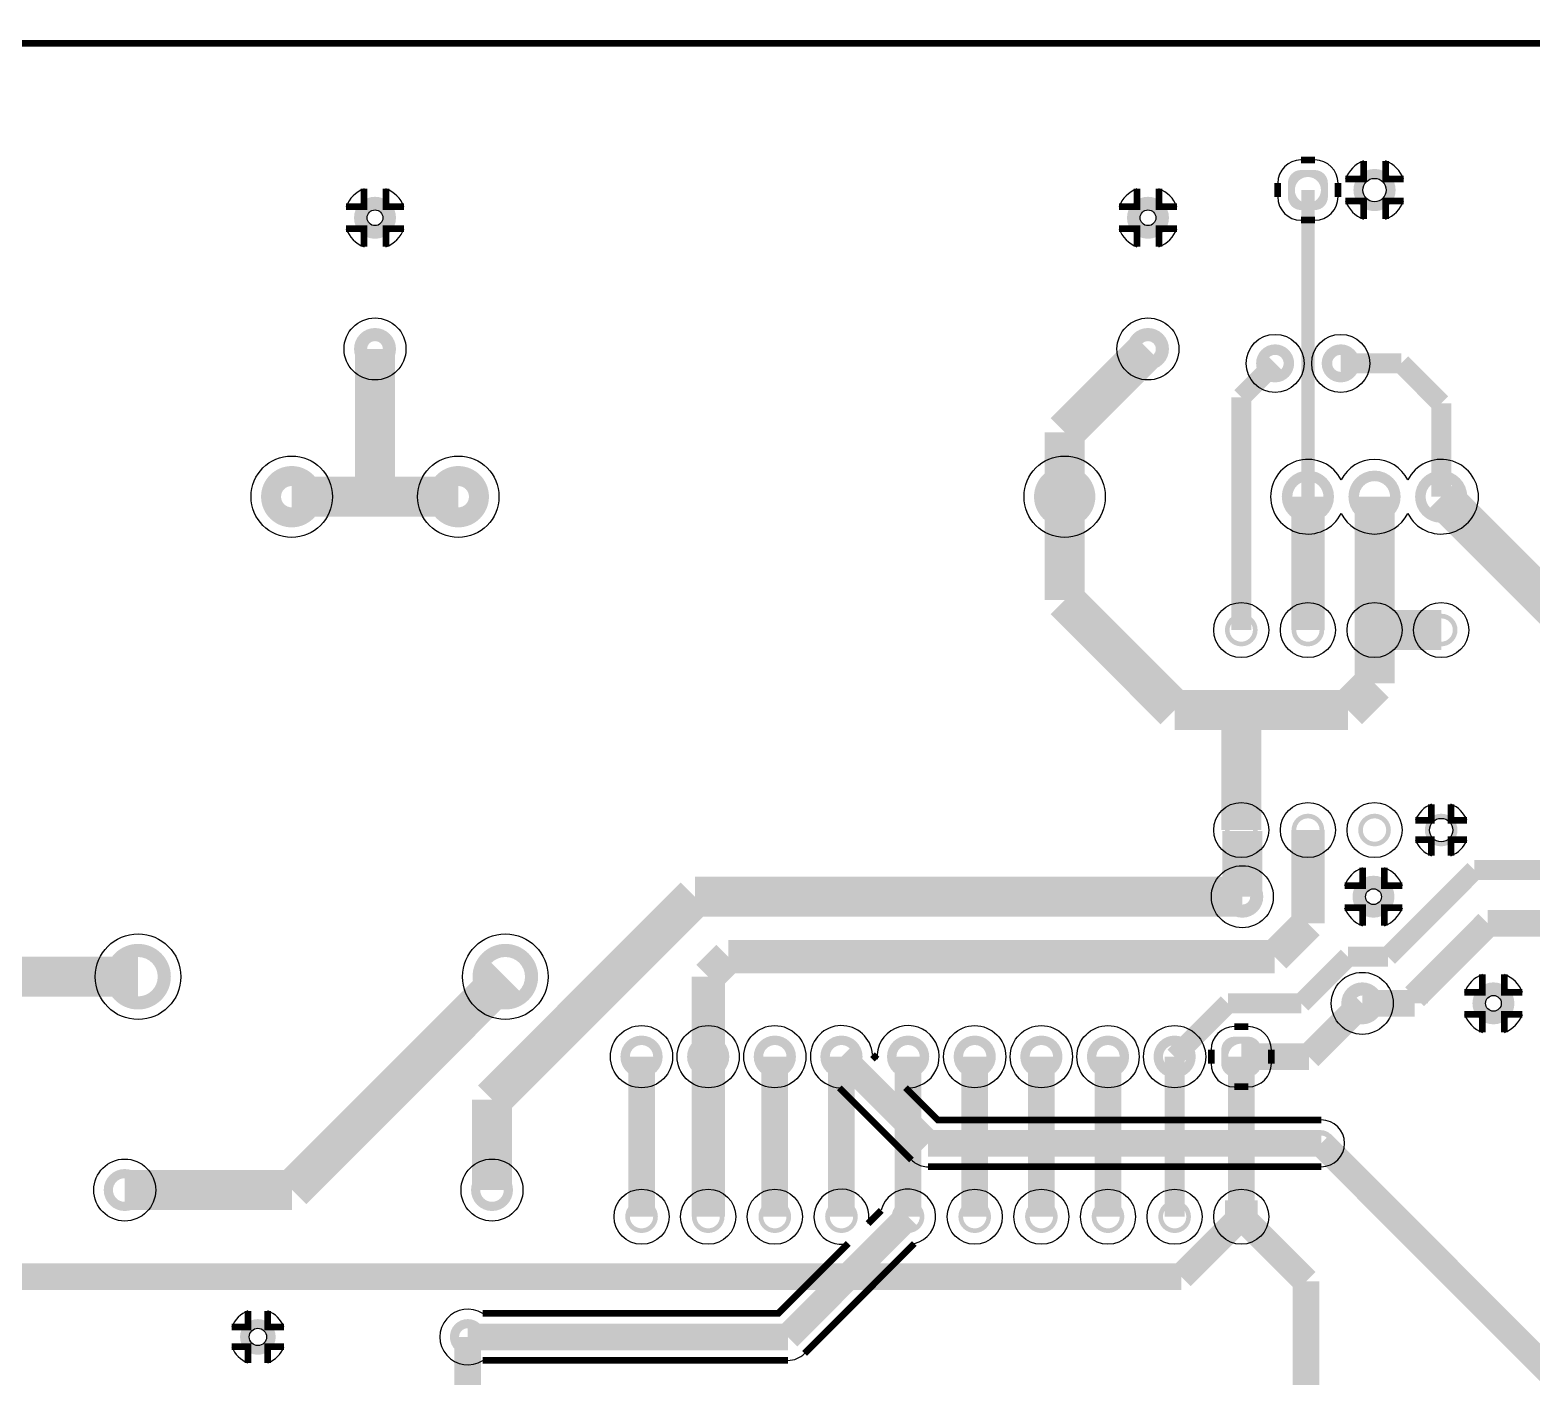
# Model space of a CAD drawing. Extents: x 0 to 6500, y 0 to 4100.
# Drawn here: x 1982 to 4236, y 2080 to 4100 of the extents above; entities that cross this region are included whole.
import ezdxf

# ---------------------------------------------------------------- set-up
doc = ezdxf.new("R2010")
doc.units = 0
for name, color, linetype in [('BOARD_OUTLINE', 2, 'CONTINUOUS'), ('COPPER_BOTTOM', 1, 'CONTINUOUS'), ('COPPER_TOP', 3, 'CONTINUOUS')]:
    doc.layers.add(name, color=color, linetype=linetype)

msp = doc.modelspace()

# ---------------------------------------------------------------- hatches: boundary and pattern name
at = {"layer": 'COPPER_BOTTOM'}
h = msp.add_hatch(color=256, dxfattribs=at)
edge = h.paths.add_edge_path()
edge.add_line((3870, 3870.415), (3870, 3849.585))
edge.add_arc((3889.585, 3849.585), 19.585, 180, 270)
edge.add_line((3889.585, 3830), (3910.415, 3830))
edge.add_arc((3910.415, 3849.585), 19.585, 270, 0)
edge.add_line((3930, 3849.585), (3930, 3870.415))
edge.add_arc((3910.415, 3870.415), 19.585, 0, 90)
edge.add_line((3910.415, 3890), (3889.585, 3890))
edge.add_arc((3889.585, 3870.415), 19.585, 90, 180)
edge = h.paths.add_edge_path()
edge.add_arc((3900, 3860), 19.585, 0, 360)
h = msp.add_hatch(color=256, dxfattribs=at)
edge = h.paths.add_edge_path()
edge.add_arc((4000, 3860), 31.67, 0, 360)
edge = h.paths.add_edge_path()
edge.add_arc((4000, 3860), 17.5, 0, 360)
h = msp.add_hatch(color=256, dxfattribs=at)
edge = h.paths.add_edge_path()
edge.add_arc((2500, 3818.425197), 31.496063, 0, 360)
edge = h.paths.add_edge_path()
edge.add_arc((2500, 3818.425197), 11.811024, 0, 360)
h = msp.add_hatch(color=256, dxfattribs=at)
edge = h.paths.add_edge_path()
edge.add_arc((3660, 3818.425197), 31.496063, 0, 360)
edge = h.paths.add_edge_path()
edge.add_arc((3660, 3818.425197), 11.811024, 0, 360)
h = msp.add_hatch(color=256, dxfattribs=at)
edge = h.paths.add_edge_path()
edge.add_arc((2500, 3621.574803), 31.496063, 0, 360)
edge = h.paths.add_edge_path()
edge.add_arc((2500, 3621.574803), 11.811024, 0, 360)
h = msp.add_hatch(color=256, dxfattribs=at)
edge = h.paths.add_edge_path()
edge.add_arc((3660, 3621.574803), 31.496063, 0, 360)
edge = h.paths.add_edge_path()
edge.add_arc((3660, 3621.574803), 11.811024, 0, 360)
h = msp.add_hatch(color=256, dxfattribs=at)
edge = h.paths.add_edge_path()
edge.add_arc((3850.787402, 3600), 28.543307, 0, 360)
edge = h.paths.add_edge_path()
edge.add_arc((3850.787402, 3600), 12.795276, 0, 360)
h = msp.add_hatch(color=256, dxfattribs=at)
edge = h.paths.add_edge_path()
edge.add_arc((3949.212598, 3600), 28.543307, 0, 360)
edge = h.paths.add_edge_path()
edge.add_arc((3949.212598, 3600), 12.795276, 0, 360)
h = msp.add_hatch(color=256, dxfattribs=at)
edge = h.paths.add_edge_path()
edge.add_arc((2375, 3400), 46, 0, 360)
edge = h.paths.add_edge_path()
edge.add_arc((2375, 3400), 16, 0, 360)
h = msp.add_hatch(color=256, dxfattribs=at)
edge = h.paths.add_edge_path()
edge.add_arc((2625, 3400), 46, 0, 360)
edge = h.paths.add_edge_path()
edge.add_arc((2625, 3400), 16, 0, 360)
h = msp.add_hatch(color=256, dxfattribs=at)
edge = h.paths.add_edge_path()
edge.add_arc((3535, 3400), 46, 0, 360)
edge = h.paths.add_edge_path()
edge.add_arc((3535, 3400), 16, 0, 360)
h = msp.add_hatch(color=256, dxfattribs=at)
edge = h.paths.add_edge_path()
edge.add_arc((3900, 3400), 39.17, 0, 360)
edge = h.paths.add_edge_path()
edge.add_arc((3900, 3400), 23.335, 0, 360)
h = msp.add_hatch(color=256, dxfattribs=at)
edge = h.paths.add_edge_path()
edge.add_arc((4000, 3400), 39.17, 0, 360)
edge = h.paths.add_edge_path()
edge.add_arc((4000, 3400), 23.335, 0, 360)
h = msp.add_hatch(color=256, dxfattribs=at)
edge = h.paths.add_edge_path()
edge.add_arc((4100, 3400), 39.17, 0, 360)
edge = h.paths.add_edge_path()
edge.add_arc((4100, 3400), 23.335, 0, 360)
h = msp.add_hatch(color=256, dxfattribs=at)
edge = h.paths.add_edge_path()
edge.add_arc((3800, 3200), 24.5, 0, 360)
edge = h.paths.add_edge_path()
edge.add_arc((3800, 3200), 17.5, 0, 360)
h = msp.add_hatch(color=256, dxfattribs=at)
edge = h.paths.add_edge_path()
edge.add_arc((3900, 3200), 24.5, 0, 360)
edge = h.paths.add_edge_path()
edge.add_arc((3900, 3200), 17.5, 0, 360)
h = msp.add_hatch(color=256, dxfattribs=at)
edge = h.paths.add_edge_path()
edge.add_arc((4000, 3200), 24.5, 0, 360)
edge = h.paths.add_edge_path()
edge.add_arc((4000, 3200), 17.5, 0, 360)
h = msp.add_hatch(color=256, dxfattribs=at)
edge = h.paths.add_edge_path()
edge.add_arc((4100, 3200), 24.5, 0, 360)
edge = h.paths.add_edge_path()
edge.add_arc((4100, 3200), 17.5, 0, 360)
h = msp.add_hatch(color=256, dxfattribs=at)
edge = h.paths.add_edge_path()
edge.add_arc((3800, 2900), 24.5, 0, 360)
edge = h.paths.add_edge_path()
edge.add_arc((3800, 2900), 17.5, 0, 360)
h = msp.add_hatch(color=256, dxfattribs=at)
edge = h.paths.add_edge_path()
edge.add_arc((3900, 2900), 24.5, 0, 360)
edge = h.paths.add_edge_path()
edge.add_arc((3900, 2900), 17.5, 0, 360)
h = msp.add_hatch(color=256, dxfattribs=at)
edge = h.paths.add_edge_path()
edge.add_arc((4000, 2900), 24.5, 0, 360)
edge = h.paths.add_edge_path()
edge.add_arc((4000, 2900), 17.5, 0, 360)
h = msp.add_hatch(color=256, dxfattribs=at)
edge = h.paths.add_edge_path()
edge.add_arc((4100, 2900), 24.5, 0, 360)
edge = h.paths.add_edge_path()
edge.add_arc((4100, 2900), 17.5, 0, 360)
h = msp.add_hatch(color=256, dxfattribs=at)
edge = h.paths.add_edge_path()
edge.add_arc((3801.574803, 2800), 31.496063, 0, 360)
edge = h.paths.add_edge_path()
edge.add_arc((3801.574803, 2800), 11.811024, 0, 360)
h = msp.add_hatch(color=256, dxfattribs=at)
edge = h.paths.add_edge_path()
edge.add_arc((3998.425197, 2800), 31.496063, 0, 360)
edge = h.paths.add_edge_path()
edge.add_arc((3998.425197, 2800), 11.811024, 0, 360)
h = msp.add_hatch(color=256, dxfattribs=at)
edge = h.paths.add_edge_path()
edge.add_arc((2144.409449, 2680), 49.212598, 0, 360)
edge = h.paths.add_edge_path()
edge.add_arc((2144.409449, 2680), 29.527559, 0, 360)
h = msp.add_hatch(color=256, dxfattribs=at)
edge = h.paths.add_edge_path()
edge.add_arc((2695.590551, 2680), 49.212598, 0, 360)
edge = h.paths.add_edge_path()
edge.add_arc((2695.590551, 2680), 29.527559, 0, 360)
h = msp.add_hatch(color=256, dxfattribs=at)
edge = h.paths.add_edge_path()
edge.add_arc((3981.574803, 2640), 31.496063, 0, 360)
edge = h.paths.add_edge_path()
edge.add_arc((3981.574803, 2640), 11.811024, 0, 360)
h = msp.add_hatch(color=256, dxfattribs=at)
edge = h.paths.add_edge_path()
edge.add_arc((4178.425197, 2640), 31.496063, 0, 360)
edge = h.paths.add_edge_path()
edge.add_arc((4178.425197, 2640), 11.811024, 0, 360)
h = msp.add_hatch(color=256, dxfattribs=at)
edge = h.paths.add_edge_path()
edge.add_arc((2900, 2560), 31.67, 0, 360)
edge = h.paths.add_edge_path()
edge.add_arc((2900, 2560), 17.5, 0, 360)
h = msp.add_hatch(color=256, dxfattribs=at)
edge = h.paths.add_edge_path()
edge.add_arc((3000, 2560), 31.67, 0, 360)
edge = h.paths.add_edge_path()
edge.add_arc((3000, 2560), 17.5, 0, 360)
h = msp.add_hatch(color=256, dxfattribs=at)
edge = h.paths.add_edge_path()
edge.add_arc((3100, 2560), 31.67, 0, 360)
edge = h.paths.add_edge_path()
edge.add_arc((3100, 2560), 17.5, 0, 360)
h = msp.add_hatch(color=256, dxfattribs=at)
edge = h.paths.add_edge_path()
edge.add_arc((3200, 2560), 31.67, 0, 360)
edge = h.paths.add_edge_path()
edge.add_arc((3200, 2560), 17.5, 0, 360)
h = msp.add_hatch(color=256, dxfattribs=at)
edge = h.paths.add_edge_path()
edge.add_arc((3300, 2560), 31.67, 0, 360)
edge = h.paths.add_edge_path()
edge.add_arc((3300, 2560), 17.5, 0, 360)
h = msp.add_hatch(color=256, dxfattribs=at)
edge = h.paths.add_edge_path()
edge.add_arc((3400, 2560), 31.67, 0, 360)
edge = h.paths.add_edge_path()
edge.add_arc((3400, 2560), 17.5, 0, 360)
h = msp.add_hatch(color=256, dxfattribs=at)
edge = h.paths.add_edge_path()
edge.add_arc((3500, 2560), 31.67, 0, 360)
edge = h.paths.add_edge_path()
edge.add_arc((3500, 2560), 17.5, 0, 360)
h = msp.add_hatch(color=256, dxfattribs=at)
edge = h.paths.add_edge_path()
edge.add_arc((3600, 2560), 31.67, 0, 360)
edge = h.paths.add_edge_path()
edge.add_arc((3600, 2560), 17.5, 0, 360)
h = msp.add_hatch(color=256, dxfattribs=at)
edge = h.paths.add_edge_path()
edge.add_arc((3700, 2560), 31.67, 0, 360)
edge = h.paths.add_edge_path()
edge.add_arc((3700, 2560), 17.5, 0, 360)
h = msp.add_hatch(color=256, dxfattribs=at)
edge = h.paths.add_edge_path()
edge.add_line((3770, 2570.415), (3770, 2549.585))
edge.add_arc((3789.585, 2549.585), 19.585, 180, 270)
edge.add_line((3789.585, 2530), (3810.415, 2530))
edge.add_arc((3810.415, 2549.585), 19.585, 270, 0)
edge.add_line((3830, 2549.585), (3830, 2570.415))
edge.add_arc((3810.415, 2570.415), 19.585, 0, 90)
edge.add_line((3810.415, 2590), (3789.585, 2590))
edge.add_arc((3789.585, 2570.415), 19.585, 90, 180)
edge = h.paths.add_edge_path()
edge.add_arc((3800, 2560), 19.585, 0, 360)
h = msp.add_hatch(color=256, dxfattribs=at)
edge = h.paths.add_edge_path()
edge.add_arc((3920, 2430), 19.685039, 0, 360)
edge = h.paths.add_edge_path()
edge.add_arc((3920, 2430), 11.811024, 0, 360)
h = msp.add_hatch(color=256, dxfattribs=at)
edge = h.paths.add_edge_path()
edge.add_arc((2124.409449, 2360), 31.496063, 0, 360)
edge = h.paths.add_edge_path()
edge.add_arc((2124.409449, 2360), 17.716535, 0, 360)
h = msp.add_hatch(color=256, dxfattribs=at)
edge = h.paths.add_edge_path()
edge.add_arc((2675.590551, 2360), 31.496063, 0, 360)
edge = h.paths.add_edge_path()
edge.add_arc((2675.590551, 2360), 17.716535, 0, 360)
h = msp.add_hatch(color=256, dxfattribs=at)
edge = h.paths.add_edge_path()
edge.add_arc((2900, 2320), 24.5, 0, 360)
edge = h.paths.add_edge_path()
edge.add_arc((2900, 2320), 17.5, 0, 360)
h = msp.add_hatch(color=256, dxfattribs=at)
edge = h.paths.add_edge_path()
edge.add_arc((3000, 2320), 24.5, 0, 360)
edge = h.paths.add_edge_path()
edge.add_arc((3000, 2320), 17.5, 0, 360)
h = msp.add_hatch(color=256, dxfattribs=at)
edge = h.paths.add_edge_path()
edge.add_arc((3100, 2320), 24.5, 0, 360)
edge = h.paths.add_edge_path()
edge.add_arc((3100, 2320), 17.5, 0, 360)
h = msp.add_hatch(color=256, dxfattribs=at)
edge = h.paths.add_edge_path()
edge.add_arc((3200, 2320), 24.5, 0, 360)
edge = h.paths.add_edge_path()
edge.add_arc((3200, 2320), 17.5, 0, 360)
h = msp.add_hatch(color=256, dxfattribs=at)
edge = h.paths.add_edge_path()
edge.add_arc((3300, 2320), 24.5, 0, 360)
edge = h.paths.add_edge_path()
edge.add_arc((3300, 2320), 17.5, 0, 360)
h = msp.add_hatch(color=256, dxfattribs=at)
edge = h.paths.add_edge_path()
edge.add_arc((3400, 2320), 24.5, 0, 360)
edge = h.paths.add_edge_path()
edge.add_arc((3400, 2320), 17.5, 0, 360)
h = msp.add_hatch(color=256, dxfattribs=at)
edge = h.paths.add_edge_path()
edge.add_arc((3500, 2320), 24.5, 0, 360)
edge = h.paths.add_edge_path()
edge.add_arc((3500, 2320), 17.5, 0, 360)
h = msp.add_hatch(color=256, dxfattribs=at)
edge = h.paths.add_edge_path()
edge.add_arc((3600, 2320), 24.5, 0, 360)
edge = h.paths.add_edge_path()
edge.add_arc((3600, 2320), 17.5, 0, 360)
h = msp.add_hatch(color=256, dxfattribs=at)
edge = h.paths.add_edge_path()
edge.add_arc((3700, 2320), 24.5, 0, 360)
edge = h.paths.add_edge_path()
edge.add_arc((3700, 2320), 17.5, 0, 360)
h = msp.add_hatch(color=256, dxfattribs=at)
edge = h.paths.add_edge_path()
edge.add_arc((3800, 2320), 24.5, 0, 360)
edge = h.paths.add_edge_path()
edge.add_arc((3800, 2320), 17.5, 0, 360)
h = msp.add_hatch(color=256, dxfattribs=at)
edge = h.paths.add_edge_path()
edge.add_arc((2324.188976, 2139.645669), 26.771654, 0, 360)
edge = h.paths.add_edge_path()
edge.add_arc((2324.188976, 2139.645669), 12.992126, 0, 360)
h = msp.add_hatch(color=256, dxfattribs=at)
edge = h.paths.add_edge_path()
edge.add_arc((2639.149606, 2139.645669), 26.771654, 0, 360)
edge = h.paths.add_edge_path()
edge.add_arc((2639.149606, 2139.645669), 12.992126, 0, 360)
at = {"layer": 'COPPER_TOP'}
h = msp.add_hatch(color=256, dxfattribs=at)
edge = h.paths.add_edge_path()
edge.add_line((3870, 3870.415), (3870, 3849.585))
edge.add_arc((3889.585, 3849.585), 19.585, 180, 270)
edge.add_line((3889.585, 3830), (3910.415, 3830))
edge.add_arc((3910.415, 3849.585), 19.585, 270, 0)
edge.add_line((3930, 3849.585), (3930, 3870.415))
edge.add_arc((3910.415, 3870.415), 19.585, 0, 90)
edge.add_line((3910.415, 3890), (3889.585, 3890))
edge.add_arc((3889.585, 3870.415), 19.585, 90, 180)
edge = h.paths.add_edge_path()
edge.add_arc((3900, 3860), 19.585, 0, 360)
h = msp.add_hatch(color=256, dxfattribs=at)
edge = h.paths.add_edge_path()
edge.add_arc((4000, 3860), 31.67, 0, 360)
edge = h.paths.add_edge_path()
edge.add_arc((4000, 3860), 17.5, 0, 360)
h = msp.add_hatch(color=256, dxfattribs=at)
edge = h.paths.add_edge_path()
edge.add_arc((2500, 3818.425197), 31.496063, 0, 360)
edge = h.paths.add_edge_path()
edge.add_arc((2500, 3818.425197), 11.811024, 0, 360)
h = msp.add_hatch(color=256, dxfattribs=at)
edge = h.paths.add_edge_path()
edge.add_arc((3660, 3818.425197), 31.496063, 0, 360)
edge = h.paths.add_edge_path()
edge.add_arc((3660, 3818.425197), 11.811024, 0, 360)
h = msp.add_hatch(color=256, dxfattribs=at)
edge = h.paths.add_edge_path()
edge.add_arc((2500, 3621.574803), 31.496063, 0, 360)
edge = h.paths.add_edge_path()
edge.add_arc((2500, 3621.574803), 11.811024, 0, 360)
h = msp.add_hatch(color=256, dxfattribs=at)
edge = h.paths.add_edge_path()
edge.add_arc((3660, 3621.574803), 31.496063, 0, 360)
edge = h.paths.add_edge_path()
edge.add_arc((3660, 3621.574803), 11.811024, 0, 360)
h = msp.add_hatch(color=256, dxfattribs=at)
edge = h.paths.add_edge_path()
edge.add_arc((3850.787402, 3600), 28.543307, 0, 360)
edge = h.paths.add_edge_path()
edge.add_arc((3850.787402, 3600), 12.795276, 0, 360)
h = msp.add_hatch(color=256, dxfattribs=at)
edge = h.paths.add_edge_path()
edge.add_arc((3949.212598, 3600), 28.543307, 0, 360)
edge = h.paths.add_edge_path()
edge.add_arc((3949.212598, 3600), 12.795276, 0, 360)
h = msp.add_hatch(color=256, dxfattribs=at)
edge = h.paths.add_edge_path()
edge.add_arc((2375, 3400), 46, 0, 360)
edge = h.paths.add_edge_path()
edge.add_arc((2375, 3400), 16, 0, 360)
h = msp.add_hatch(color=256, dxfattribs=at)
edge = h.paths.add_edge_path()
edge.add_arc((2625, 3400), 46, 0, 360)
edge = h.paths.add_edge_path()
edge.add_arc((2625, 3400), 16, 0, 360)
h = msp.add_hatch(color=256, dxfattribs=at)
edge = h.paths.add_edge_path()
edge.add_arc((3535, 3400), 46, 0, 360)
edge = h.paths.add_edge_path()
edge.add_arc((3535, 3400), 16, 0, 360)
h = msp.add_hatch(color=256, dxfattribs=at)
edge = h.paths.add_edge_path()
edge.add_arc((3900, 3400), 39.17, 0, 360)
edge = h.paths.add_edge_path()
edge.add_arc((3900, 3400), 23.335, 0, 360)
h = msp.add_hatch(color=256, dxfattribs=at)
edge = h.paths.add_edge_path()
edge.add_arc((4000, 3400), 39.17, 0, 360)
edge = h.paths.add_edge_path()
edge.add_arc((4000, 3400), 23.335, 0, 360)
h = msp.add_hatch(color=256, dxfattribs=at)
edge = h.paths.add_edge_path()
edge.add_arc((4100, 3400), 39.17, 0, 360)
edge = h.paths.add_edge_path()
edge.add_arc((4100, 3400), 23.335, 0, 360)
h = msp.add_hatch(color=256, dxfattribs=at)
edge = h.paths.add_edge_path()
edge.add_arc((3800, 3200), 24.5, 0, 360)
edge = h.paths.add_edge_path()
edge.add_arc((3800, 3200), 17.5, 0, 360)
h = msp.add_hatch(color=256, dxfattribs=at)
edge = h.paths.add_edge_path()
edge.add_arc((3900, 3200), 24.5, 0, 360)
edge = h.paths.add_edge_path()
edge.add_arc((3900, 3200), 17.5, 0, 360)
h = msp.add_hatch(color=256, dxfattribs=at)
edge = h.paths.add_edge_path()
edge.add_arc((4000, 3200), 24.5, 0, 360)
edge = h.paths.add_edge_path()
edge.add_arc((4000, 3200), 17.5, 0, 360)
h = msp.add_hatch(color=256, dxfattribs=at)
edge = h.paths.add_edge_path()
edge.add_arc((4100, 3200), 24.5, 0, 360)
edge = h.paths.add_edge_path()
edge.add_arc((4100, 3200), 17.5, 0, 360)
h = msp.add_hatch(color=256, dxfattribs=at)
h.paths.add_polyline_path([(3824.5, 2875.5), (3775.5, 2875.5), (3775.5, 2924.5), (3824.5, 2924.5)])
edge = h.paths.add_edge_path()
edge.add_arc((3800, 2900), 17.5, 0, 360)
h = msp.add_hatch(color=256, dxfattribs=at)
edge = h.paths.add_edge_path()
edge.add_arc((3900, 2900), 24.5, 0, 360)
edge = h.paths.add_edge_path()
edge.add_arc((3900, 2900), 17.5, 0, 360)
h = msp.add_hatch(color=256, dxfattribs=at)
edge = h.paths.add_edge_path()
edge.add_arc((4000, 2900), 24.5, 0, 360)
edge = h.paths.add_edge_path()
edge.add_arc((4000, 2900), 17.5, 0, 360)
h = msp.add_hatch(color=256, dxfattribs=at)
edge = h.paths.add_edge_path()
edge.add_arc((4100, 2900), 24.5, 0, 360)
edge = h.paths.add_edge_path()
edge.add_arc((4100, 2900), 17.5, 0, 360)
h = msp.add_hatch(color=256, dxfattribs=at)
edge = h.paths.add_edge_path()
edge.add_arc((3801.574803, 2800), 31.496063, 0, 360)
edge = h.paths.add_edge_path()
edge.add_arc((3801.574803, 2800), 11.811024, 0, 360)
h = msp.add_hatch(color=256, dxfattribs=at)
edge = h.paths.add_edge_path()
edge.add_arc((3998.425197, 2800), 31.496063, 0, 360)
edge = h.paths.add_edge_path()
edge.add_arc((3998.425197, 2800), 11.811024, 0, 360)
h = msp.add_hatch(color=256, dxfattribs=at)
edge = h.paths.add_edge_path()
edge.add_arc((2144.409449, 2680), 49.212598, 0, 360)
edge = h.paths.add_edge_path()
edge.add_arc((2144.409449, 2680), 29.527559, 0, 360)
h = msp.add_hatch(color=256, dxfattribs=at)
edge = h.paths.add_edge_path()
edge.add_arc((2695.590551, 2680), 49.212598, 0, 360)
edge = h.paths.add_edge_path()
edge.add_arc((2695.590551, 2680), 29.527559, 0, 360)
h = msp.add_hatch(color=256, dxfattribs=at)
edge = h.paths.add_edge_path()
edge.add_arc((3981.574803, 2640), 31.496063, 0, 360)
edge = h.paths.add_edge_path()
edge.add_arc((3981.574803, 2640), 11.811024, 0, 360)
h = msp.add_hatch(color=256, dxfattribs=at)
edge = h.paths.add_edge_path()
edge.add_arc((4178.425197, 2640), 31.496063, 0, 360)
edge = h.paths.add_edge_path()
edge.add_arc((4178.425197, 2640), 11.811024, 0, 360)
h = msp.add_hatch(color=256, dxfattribs=at)
edge = h.paths.add_edge_path()
edge.add_arc((2900, 2560), 31.67, 0, 360)
edge = h.paths.add_edge_path()
edge.add_arc((2900, 2560), 17.5, 0, 360)
h = msp.add_hatch(color=256, dxfattribs=at)
edge = h.paths.add_edge_path()
edge.add_arc((3000, 2560), 31.67, 0, 360)
edge = h.paths.add_edge_path()
edge.add_arc((3000, 2560), 17.5, 0, 360)
h = msp.add_hatch(color=256, dxfattribs=at)
edge = h.paths.add_edge_path()
edge.add_arc((3100, 2560), 31.67, 0, 360)
edge = h.paths.add_edge_path()
edge.add_arc((3100, 2560), 17.5, 0, 360)
h = msp.add_hatch(color=256, dxfattribs=at)
edge = h.paths.add_edge_path()
edge.add_arc((3200, 2560), 31.67, 0, 360)
edge = h.paths.add_edge_path()
edge.add_arc((3200, 2560), 17.5, 0, 360)
h = msp.add_hatch(color=256, dxfattribs=at)
edge = h.paths.add_edge_path()
edge.add_arc((3300, 2560), 31.67, 0, 360)
edge = h.paths.add_edge_path()
edge.add_arc((3300, 2560), 17.5, 0, 360)
h = msp.add_hatch(color=256, dxfattribs=at)
edge = h.paths.add_edge_path()
edge.add_arc((3400, 2560), 31.67, 0, 360)
edge = h.paths.add_edge_path()
edge.add_arc((3400, 2560), 17.5, 0, 360)
h = msp.add_hatch(color=256, dxfattribs=at)
edge = h.paths.add_edge_path()
edge.add_arc((3500, 2560), 31.67, 0, 360)
edge = h.paths.add_edge_path()
edge.add_arc((3500, 2560), 17.5, 0, 360)
h = msp.add_hatch(color=256, dxfattribs=at)
edge = h.paths.add_edge_path()
edge.add_arc((3600, 2560), 31.67, 0, 360)
edge = h.paths.add_edge_path()
edge.add_arc((3600, 2560), 17.5, 0, 360)
h = msp.add_hatch(color=256, dxfattribs=at)
edge = h.paths.add_edge_path()
edge.add_arc((3700, 2560), 31.67, 0, 360)
edge = h.paths.add_edge_path()
edge.add_arc((3700, 2560), 17.5, 0, 360)
h = msp.add_hatch(color=256, dxfattribs=at)
edge = h.paths.add_edge_path()
edge.add_line((3770, 2570.415), (3770, 2549.585))
edge.add_arc((3789.585, 2549.585), 19.585, 180, 270)
edge.add_line((3789.585, 2530), (3810.415, 2530))
edge.add_arc((3810.415, 2549.585), 19.585, 270, 0)
edge.add_line((3830, 2549.585), (3830, 2570.415))
edge.add_arc((3810.415, 2570.415), 19.585, 0, 90)
edge.add_line((3810.415, 2590), (3789.585, 2590))
edge.add_arc((3789.585, 2570.415), 19.585, 90, 180)
edge = h.paths.add_edge_path()
edge.add_arc((3800, 2560), 19.585, 0, 360)
h = msp.add_hatch(color=256, dxfattribs=at)
edge = h.paths.add_edge_path()
edge.add_arc((3920, 2430), 19.685039, 0, 360)
edge = h.paths.add_edge_path()
edge.add_arc((3920, 2430), 11.811024, 0, 360)
h = msp.add_hatch(color=256, dxfattribs=at)
edge = h.paths.add_edge_path()
edge.add_arc((2124.409449, 2360), 31.496063, 0, 360)
edge = h.paths.add_edge_path()
edge.add_arc((2124.409449, 2360), 17.716535, 0, 360)
h = msp.add_hatch(color=256, dxfattribs=at)
edge = h.paths.add_edge_path()
edge.add_arc((2675.590551, 2360), 31.496063, 0, 360)
edge = h.paths.add_edge_path()
edge.add_arc((2675.590551, 2360), 17.716535, 0, 360)
h = msp.add_hatch(color=256, dxfattribs=at)
edge = h.paths.add_edge_path()
edge.add_arc((2900, 2320), 24.5, 0, 360)
edge = h.paths.add_edge_path()
edge.add_arc((2900, 2320), 17.5, 0, 360)
h = msp.add_hatch(color=256, dxfattribs=at)
edge = h.paths.add_edge_path()
edge.add_arc((3000, 2320), 24.5, 0, 360)
edge = h.paths.add_edge_path()
edge.add_arc((3000, 2320), 17.5, 0, 360)
h = msp.add_hatch(color=256, dxfattribs=at)
edge = h.paths.add_edge_path()
edge.add_arc((3100, 2320), 24.5, 0, 360)
edge = h.paths.add_edge_path()
edge.add_arc((3100, 2320), 17.5, 0, 360)
h = msp.add_hatch(color=256, dxfattribs=at)
edge = h.paths.add_edge_path()
edge.add_arc((3200, 2320), 24.5, 0, 360)
edge = h.paths.add_edge_path()
edge.add_arc((3200, 2320), 17.5, 0, 360)
h = msp.add_hatch(color=256, dxfattribs=at)
edge = h.paths.add_edge_path()
edge.add_arc((3300, 2320), 24.5, 0, 360)
edge = h.paths.add_edge_path()
edge.add_arc((3300, 2320), 17.5, 0, 360)
h = msp.add_hatch(color=256, dxfattribs=at)
edge = h.paths.add_edge_path()
edge.add_arc((3400, 2320), 24.5, 0, 360)
edge = h.paths.add_edge_path()
edge.add_arc((3400, 2320), 17.5, 0, 360)
h = msp.add_hatch(color=256, dxfattribs=at)
edge = h.paths.add_edge_path()
edge.add_arc((3500, 2320), 24.5, 0, 360)
edge = h.paths.add_edge_path()
edge.add_arc((3500, 2320), 17.5, 0, 360)
h = msp.add_hatch(color=256, dxfattribs=at)
edge = h.paths.add_edge_path()
edge.add_arc((3600, 2320), 24.5, 0, 360)
edge = h.paths.add_edge_path()
edge.add_arc((3600, 2320), 17.5, 0, 360)
h = msp.add_hatch(color=256, dxfattribs=at)
edge = h.paths.add_edge_path()
edge.add_arc((3700, 2320), 24.5, 0, 360)
edge = h.paths.add_edge_path()
edge.add_arc((3700, 2320), 17.5, 0, 360)
h = msp.add_hatch(color=256, dxfattribs=at)
h.paths.add_polyline_path([(3775.5, 2344.5), (3824.5, 2344.5), (3824.5, 2295.5), (3775.5, 2295.5)])
edge = h.paths.add_edge_path()
edge.add_arc((3800, 2320), 17.5, 0, 360)
h = msp.add_hatch(color=256, dxfattribs=at)
edge = h.paths.add_edge_path()
edge.add_arc((2324.188976, 2139.645669), 26.771654, 0, 360)
edge = h.paths.add_edge_path()
edge.add_arc((2324.188976, 2139.645669), 12.992126, 0, 360)
h = msp.add_hatch(color=256, dxfattribs=at)
edge = h.paths.add_edge_path()
edge.add_arc((2639.149606, 2139.645669), 26.771654, 0, 360)
edge = h.paths.add_edge_path()
edge.add_arc((2639.149606, 2139.645669), 12.992126, 0, 360)

# ---------------------------------------------------------------- linework, layer by layer
at = {"layer": 'BOARD_OUTLINE', "color": 2, "const_width": 0.000039}
msp.add_lwpolyline([(6500, 4100), (0, 4100)], dxfattribs=at)
at = {"layer": 'COPPER_BOTTOM', "color": 1}
for points, const_width in [([(6479.903268, 4079.903268), (6479.903268, 20.096732), (20.096732, 20.096732), (20.096732, 4079.903268), (6479.903268, 4079.903268)], 10), ([(3910.415, 3905.167323), (3889.585, 3905.167323)], 10), ([(3956.362866, 3876.549606), (3983.450394, 3876.549606), (3983.450394, 3903.637134)], 10), ([(4016.549606, 3903.637134), (4016.549606, 3876.549606), (4043.637134, 3876.549606)], 10), ([(2456.52551, 3834.91315), (2483.512047, 3834.91315), (2483.512047, 3861.899687)], 10), ([(2516.487953, 3861.899687), (2516.487953, 3834.91315), (2543.47449, 3834.91315)], 10), ([(3616.52551, 3834.91315), (3643.512047, 3834.91315), (3643.512047, 3861.899687)], 10), ([(3676.487953, 3861.899687), (3676.487953, 3834.91315), (3703.47449, 3834.91315)], 10), ([(3854.832677, 3870.415), (3854.832677, 3849.585)], 10), ([(3945.167323, 3849.585), (3945.167323, 3870.415)], 10), ([(3983.450394, 3816.362866), (3983.450394, 3843.450394), (3956.362866, 3843.450394)], 10), ([(4043.637134, 3843.450394), (4016.549606, 3843.450394), (4016.549606, 3816.362866)], 10), ([(3889.585, 3814.832677), (3910.415, 3814.832677)], 10), ([(2483.512047, 3774.950707), (2483.512047, 3801.937244), (2456.52551, 3801.937244)], 10), ([(2543.47449, 3801.937244), (2516.487953, 3801.937244), (2516.487953, 3774.950707)], 10), ([(3643.512047, 3774.950707), (3643.512047, 3801.937244), (3616.52551, 3801.937244)], 10), ([(3703.47449, 3801.937244), (3676.487953, 3801.937244), (3676.487953, 3774.950707)], 10), ([(4061.373598, 2914.649291), (4085.350709, 2914.649291), (4085.350709, 2938.626402)], 10), ([(4114.649291, 2938.626402), (4114.649291, 2914.649291), (4138.626402, 2914.649291)], 10), ([(4085.350709, 2861.373598), (4085.350709, 2885.350709), (4061.373598, 2885.350709)], 10), ([(4138.626402, 2885.350709), (4114.649291, 2885.350709), (4114.649291, 2861.373598)], 10), ([(3954.950707, 2816.487953), (3981.937244, 2816.487953), (3981.937244, 2843.47449)], 10), ([(4014.91315, 2843.47449), (4014.91315, 2816.487953), (4041.899687, 2816.487953)], 10), ([(3981.937244, 2756.52551), (3981.937244, 2783.512047), (3954.950707, 2783.512047)], 10), ([(4041.899687, 2783.512047), (4014.91315, 2783.512047), (4014.91315, 2756.52551)], 10), ([(4134.950707, 2656.487953), (4161.937244, 2656.487953), (4161.937244, 2683.47449)], 10), ([(4194.91315, 2683.47449), (4194.91315, 2656.487953), (4221.899687, 2656.487953)], 10), ([(4161.937244, 2596.52551), (4161.937244, 2623.512047), (4134.950707, 2623.512047)], 10), ([(4221.899687, 2623.512047), (4194.91315, 2623.512047), (4194.91315, 2596.52551)], 10), ([(3810.415, 2605.167323), (3789.585, 2605.167323)], 10), ([(3330, 2430), (3200, 2560)], 40), ([(3754.832677, 2570.415), (3754.832677, 2549.585)], 10), ([(3845.167323, 2549.585), (3845.167323, 2570.415)], 10), ([(3253.480377, 2556.256528), (3246.561874, 2563.175031)], 10), ([(3196.824884, 2513.438132), (3305.131472, 2405.131544)], 10), ([(3920, 2465.169331), (3344.567574, 2465.169331), (3296.256528, 2513.480377)], 10), ([(3789.585, 2514.832677), (3810.415, 2514.832677)], 10), ([(3920, 2430), (3330, 2430)], 40), ([(3330, 2394.830669), (3920, 2394.830669)], 10), ([(3119.645669, 2139.645669), (3300, 2320)], 40), ([(3259.806416, 2329.5434), (3240.021358, 2309.758342)], 10), ([(3210.241658, 2279.978642), (3105.078016, 2174.815), (2661.688222, 2174.815)], 10), ([(3144.545412, 2114.808507), (3309.543297, 2279.806392)], 10), ([(2285.131865, 2154.458268), (2309.376378, 2154.458268), (2309.376378, 2178.702781)], 10), ([(2339.001575, 2178.702781), (2339.001575, 2154.458268), (2363.246088, 2154.458268)], 10), ([(2639.149606, 2139.645669), (3119.645669, 2139.645669)], 40), ([(2309.376378, 2100.588558), (2309.376378, 2124.833071), (2285.131865, 2124.833071)], 10), ([(2363.246088, 2124.833071), (2339.001575, 2124.833071), (2339.001575, 2100.588558)], 10), ([(2661.688222, 2104.476339), (3119.645669, 2104.476339)], 10)]:
    msp.add_lwpolyline(points, dxfattribs=dict(at, const_width=const_width))
for centre, radius in [((4000, 3860), 17.5), ((2500, 3818.425197), 11.811024), ((3660, 3818.425197), 11.811024), ((2500, 3621.574803), 46.496063), ((3660, 3621.574803), 46.496063), ((3850.787402, 3600), 43.543307), ((3949.212598, 3600), 43.543307), ((2375, 3400), 61), ((2625, 3400), 61), ((3535, 3400), 61), ((3800, 3200), 41.311024), ((3900, 3200), 41.311024), ((4000, 3200), 41.311024), ((4100, 3200), 41.311024), ((3800, 2900), 41.311024), ((3900, 2900), 41.311024), ((4000, 2900), 41.311024), ((4100, 2900), 17.5), ((3801.574803, 2800), 46.496063), ((3998.425197, 2800), 11.811024), ((2144.409449, 2680), 64.212598), ((2695.590551, 2680), 64.212598), ((3981.574803, 2640), 46.496063), ((4178.425197, 2640), 11.811024), ((2900, 2560), 46.67), ((3000, 2560), 46.67), ((3100, 2560), 46.67), ((3400, 2560), 46.67), ((3500, 2560), 46.67), ((3600, 2560), 46.67), ((3700, 2560), 46.67), ((2124.409449, 2360), 46.496063), ((2675.590551, 2360), 46.496063), ((2900, 2320), 41.311024), ((3000, 2320), 41.311024), ((3100, 2320), 41.311024), ((3400, 2320), 41.311024), ((3500, 2320), 41.311024), ((3600, 2320), 41.311024), ((3700, 2320), 41.311024), ((3800, 2320), 41.311024), ((2324.188976, 2139.645669), 12.992126)]:
    msp.add_circle(centre, radius, dxfattribs=at)
for centre, radius, start, end in [((3889.585, 3870.415), 34.752323, 90, 180), ((3910.415, 3870.415), 34.752323, 0, 90), ((4000, 3860), 46.67, 110.769488, 159.230512), ((4000, 3860), 46.67, 20.769488, 69.230512), ((2500, 3818.425197), 46.496063, 110.769523, 159.230477), ((2500, 3818.425197), 46.496063, 20.769523, 69.230477), ((3660, 3818.425197), 46.496063, 110.769523, 159.230477), ((3660, 3818.425197), 46.496063, 20.769523, 69.230477), ((3889.585, 3849.585), 34.752323, 180, 270), ((3910.415, 3849.585), 34.752323, 270, 0), ((4000, 3860), 46.67, 200.769488, 249.230512), ((4000, 3860), 46.67, 290.769488, 339.230512), ((2500, 3818.425197), 46.496063, 200.769523, 249.230477), ((2500, 3818.425197), 46.496063, 290.769523, 339.230477), ((3660, 3818.425197), 46.496063, 200.769523, 249.230477), ((3660, 3818.425197), 46.496063, 290.769523, 339.230477), ((3900, 3400), 55.981024, 26.726968, 333.273032), ((4000, 3400), 55.981024, 26.726968, 153.273032), ((4100, 3400), 55.981024, 206.726968, 153.273032), ((4000, 3400), 55.981024, 206.726968, 333.273032), ((4100, 2900), 41.311024, 110.769528, 159.230472), ((4100, 2900), 41.311024, 20.769528, 69.230472), ((4100, 2900), 41.311024, 200.769528, 249.230472), ((4100, 2900), 41.311024, 290.769528, 339.230472), ((3998.425197, 2800), 46.496063, 110.769523, 159.230477), ((3998.425197, 2800), 46.496063, 20.769523, 69.230477), ((3998.425197, 2800), 46.496063, 200.769523, 249.230477), ((3998.425197, 2800), 46.496063, 290.769523, 339.230477), ((4178.425197, 2640), 46.496063, 110.769523, 159.230477), ((4178.425197, 2640), 46.496063, 20.769523, 69.230477), ((4178.425197, 2640), 46.496063, 200.769523, 249.230477), ((4178.425197, 2640), 46.496063, 290.769523, 339.230477), ((3200, 2560), 46.67, 3.900933, 266.098963), ((3300, 2560), 46.67, 265.399276, 184.600724), ((3789.585, 2570.415), 34.752323, 90, 180), ((3810.415, 2570.415), 34.752323, 0, 90), ((3789.585, 2549.585), 34.752323, 180, 270), ((3810.415, 2549.585), 34.752323, 270, 0), ((3920, 2430), 35.169331, 270, 90), ((3329.999944, 2430.000016), 35.169331, 225, 253.569271), ((3330, 2430), 35.169331, 253.569176, 270), ((3200, 2320), 41.311024, 345.645782, 284.354218), ((3300, 2320), 41.311024, 283.356595, 166.643258), ((2324.188976, 2139.645669), 41.771654, 110.769474, 159.230526), ((2324.188976, 2139.645669), 41.771654, 20.769474, 69.230526), ((2639.149606, 2139.645669), 41.771654, 57.345816, 302.654184), ((2324.188976, 2139.645669), 41.771654, 200.769474, 249.230526), ((2324.188976, 2139.645669), 41.771654, 290.769474, 339.230526), ((3119.645669, 2139.645669), 35.169331, 270, 315.072091)]:
    msp.add_arc(centre, radius, start, end, dxfattribs=at)
at = {"layer": 'COPPER_TOP', "color": 3}
for points, const_width in [([(3900, 3400), (3900, 3860)], 20), ([(2500, 3621.574803), (2500, 3400)], 60), ([(3535, 3496.574803), (3660, 3621.574803)], 60), ([(3800, 3549.212598), (3850.787402, 3600)], 30), ([(3949.212598, 3600), (4040, 3600)], 30), ([(4040, 3600), (4100, 3540)], 30), ([(3800, 3200), (3800, 3549.212598)], 30), ([(4100, 3540), (4100, 3400)], 30), ([(3535, 3245), (3535, 3496.574803)], 60), ([(2375, 3400), (2625, 3400)], 60), ([(4000, 3120), (4000, 3400)], 60), ([(4100, 3400), (4275.590551, 3224.409449)], 60), ([(3900, 3200), (3900, 3400)], 50), ([(3535, 3245), (3700, 3080)], 60), ([(4100, 3200), (4000, 3200)], 60), ([(3960, 3080), (4000, 3120)], 60), ([(3700, 3080), (3960, 3080)], 60), ([(3800, 2900), (3800, 3080)], 60), ([(3801.574803, 2800), (3801.574803, 2898.425197)], 60), ([(3900, 2760), (3900, 2900)], 50), ([(4150, 2840), (4020, 2710)], 30), ([(4780, 2840), (4150, 2840)], 30), ([(2980, 2800), (2675.590551, 2495.590551)], 60), ([(3801.574803, 2800), (2980, 2800)], 60), ([(3900, 2760), (3850, 2710)], 50), ([(4060, 2650), (4170, 2760)], 40), ([(4170, 2760), (4800, 2760)], 40), ([(3030, 2710), (3000, 2680)], 50), ([(3030, 2710), (3850, 2710)], 50), ([(2144.409449, 2680), (1860, 2680)], 60), ([(2375.590551, 2360), (2695.590551, 2680)], 60), ([(3000, 2320), (3000, 2680)], 50), ([(3960, 2710), (3890, 2640)], 30), ([(4020, 2710), (3960, 2710)], 30), ([(3901.574803, 2560), (3981.574803, 2640)], 40), ([(3981.574803, 2640), (4060, 2640)], 40), ([(4060, 2640), (4060, 2650)], 40), ([(3780, 2640), (3700, 2560)], 30), ([(3890, 2640), (3780, 2640)], 30), ([(2900, 2320), (2900, 2560)], 40), ([(3100, 2320), (3100, 2560)], 40), ([(3200, 2320), (3200, 2560)], 40), ([(3300, 2320), (3300, 2560)], 40), ([(3400, 2320), (3400, 2560)], 40), ([(3500, 2320), (3500, 2560)], 40), ([(3600, 2320), (3600, 2560)], 40), ([(3700, 2320), (3700, 2560)], 30), ([(3800, 2560), (3800, 2320)], 40), ([(3800, 2560), (3901.574803, 2560)], 40), ([(2675.590551, 2495.590551), (2675.590551, 2360)], 60), ([(4580, 1770), (3920, 2430)], 40), ([(2124.409449, 2360), (2375.590551, 2360)], 60), ([(3800, 2320), (3710, 2230)], 40), ([(3897.165354, 2222.834646), (3800, 2320)], 40), ([(830, 2230), (3710, 2230)], 40), ([(3897.165354, 1341.259843), (3897.165354, 2222.834646)], 40), ([(2639.149606, 2139.645669), (2639.149606, 1968.88189)], 40)]:
    msp.add_lwpolyline(points, dxfattribs=dict(at, const_width=const_width))

doc.saveas('drawing.dxf')
